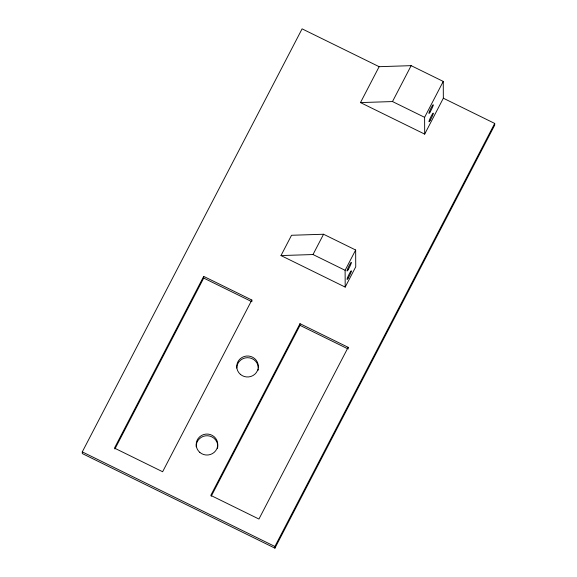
<?xml version="1.0" encoding="UTF-8"?>
<svg xmlns="http://www.w3.org/2000/svg" width="577" height="577" viewBox="0 0 577 577"><rect width="100%" height="100%" fill="white"/><g stroke="black" fill="none" stroke-linecap="round" stroke-linejoin="round"><path stroke-width="0.87" d="M443.345 98.213L494.705 123.435L494.713 125.115L274.912 548.15L82.295 453.565L82.287 451.885L302.088 28.85L379.139 66.687L411.156 65.655L443.251 81.422L443.345 98.213L424.686 134.116L360.481 102.591L379.139 66.687M203.695 276.383L114.47 448.098L162.627 471.741L251.846 300.033L203.695 276.383L203.703 278.064L114.895 448.978M280.992 255.568L291.536 235.272L323.553 234.248L355.656 250.007L355.742 266.805L345.197 287.094L280.992 255.568L313.008 254.536L345.111 270.303L345.197 287.094M313.008 254.536L323.553 234.248M360.481 102.591L392.497 101.559L411.156 65.655M300.004 323.683L210.778 495.391L258.936 519.04L348.155 347.325L300.004 323.683L300.011 325.356L211.204 496.27M345.111 270.303L355.656 250.007M424.686 134.116L424.6 117.326L443.251 81.422M274.912 548.15L274.897 546.469L494.705 123.435M392.497 101.559L424.6 117.326M203.703 278.064L251.053 301.317M300.011 325.356L347.361 348.609M82.287 451.885L274.897 546.469M348.155 347.325L348.162 349.006M251.846 300.033L251.853 301.713M196.216 446.807A10.79 10.494 -0.3 0 1 207.799 435.758A10.79 10.494 -0.3 0 1 217.551 448.365M258.301 368.955A10.79 10.494 -0.3 0 1 258.107 370.311M236.758 368.076A10.79 10.494 -0.3 0 1 247.295 357.682A10.79 10.494 -0.3 0 1 258.316 367.585M240.342 374.314A10.79 10.494 -0.3 0 0 258.099 368.638A10.79 10.494 -0.3 0 0 244.165 356.521A10.79 10.494 -0.3 0 0 240.342 374.314M199.786 452.368A10.79 10.494 -0.3 0 0 217.543 446.685A10.79 10.494 -0.3 0 0 203.609 434.575A10.79 10.494 -0.3 0 0 199.786 452.368M348.097 269.784A4.854 0.519 -63.8 0 0 351.379 262.485A4.854 0.519 -63.8 0 0 348.09 267.822A4.854 0.519 -63.8 0 0 348.097 269.784M348.14 278.179A4.854 0.519 -63.8 0 0 351.422 270.88A4.854 0.519 -63.8 0 0 348.133 276.217A4.854 0.519 -63.8 0 0 348.14 278.179M430.024 112.126A4.854 0.519 -63.8 0 0 433.298 104.819A4.854 0.519 -63.8 0 0 430.009 110.164A4.854 0.519 -63.8 0 0 430.024 112.126M430.067 120.521A4.854 0.519 -63.8 0 0 433.341 113.215A4.854 0.519 -63.8 0 0 430.053 118.559A4.854 0.519 -63.8 0 0 430.067 120.521"/></g></svg>
